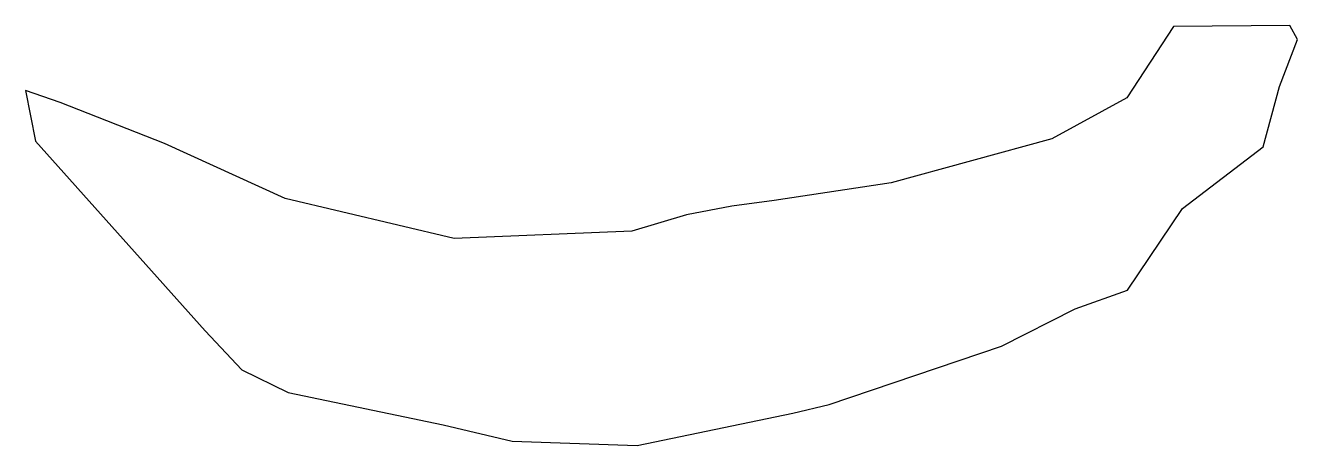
# Model space of a CAD drawing. Extents: x 2 to 215, y 28 to 98.
import ezdxf

# ---------------------------------------------------------------- set-up
doc = ezdxf.new("R2010")
doc.units = 0
doc.layers.add('Layer_1', color=7, linetype='CONTINUOUS')

msp = doc.modelspace()

# ---------------------------------------------------------------- linework, layer by layer
at = {"layer": 'Layer_1', "color": 7}
for p, q in [((194.18543, 98.226735), (186.389397, 86.320485)), ((213.632315, 98.431762), (194.18543, 98.226735)), ((214.94468, 96.068242), (213.632315, 98.431762)), ((211.913585, 88.218908), (214.94468, 96.068242)), ((8.061227, 85.537725), (2.250443, 87.547672)), ((2.250443, 87.547672), (3.924455, 79.066552)), ((209.209715, 78.099277), (211.913585, 88.218908)), ((25.526587, 78.703642), (8.061227, 85.537725)), ((186.389397, 86.320485), (173.870165, 79.482923)), ((3.924455, 79.066552), (32.317019, 47.34147)), ((45.656435, 69.503415), (25.526587, 78.703642)), ((173.870165, 79.482923), (146.983587, 72.08433)), ((195.728915, 67.79481), (209.209715, 78.099277)), ((146.983587, 72.08433), (127.42517, 69.169597)), ((73.91684, 62.81508), (45.656435, 69.503415)), ((120.37751, 68.173522), (112.750122, 66.76005)), ((127.42517, 69.169597), (120.37751, 68.173522)), ((112.750122, 66.76005), (103.64117, 64.025557)), ((186.531245, 54.14493), (195.728915, 67.79481)), ((103.64117, 64.025557), (73.91684, 62.81508)), ((177.743412, 51.026902), (186.531245, 54.14493)), ((165.421737, 44.770942), (177.743412, 51.026902)), ((32.317019, 47.34147), (38.411997, 40.821322)), ((136.63856, 35.010052), (165.421737, 44.770942)), ((38.411997, 40.821322), (46.157975, 37.030057)), ((46.157975, 37.030057), (72.083225, 31.625872)), ((130.54358, 33.592695), (136.63856, 35.010052)), ((104.515782, 28.15392), (130.54358, 33.592695)), ((72.083225, 31.625872), (83.62988, 28.900987)), ((83.62988, 28.900987), (104.515782, 28.15392))]:
    msp.add_line(p, q, dxfattribs=at)

doc.saveas('drawing.dxf')
